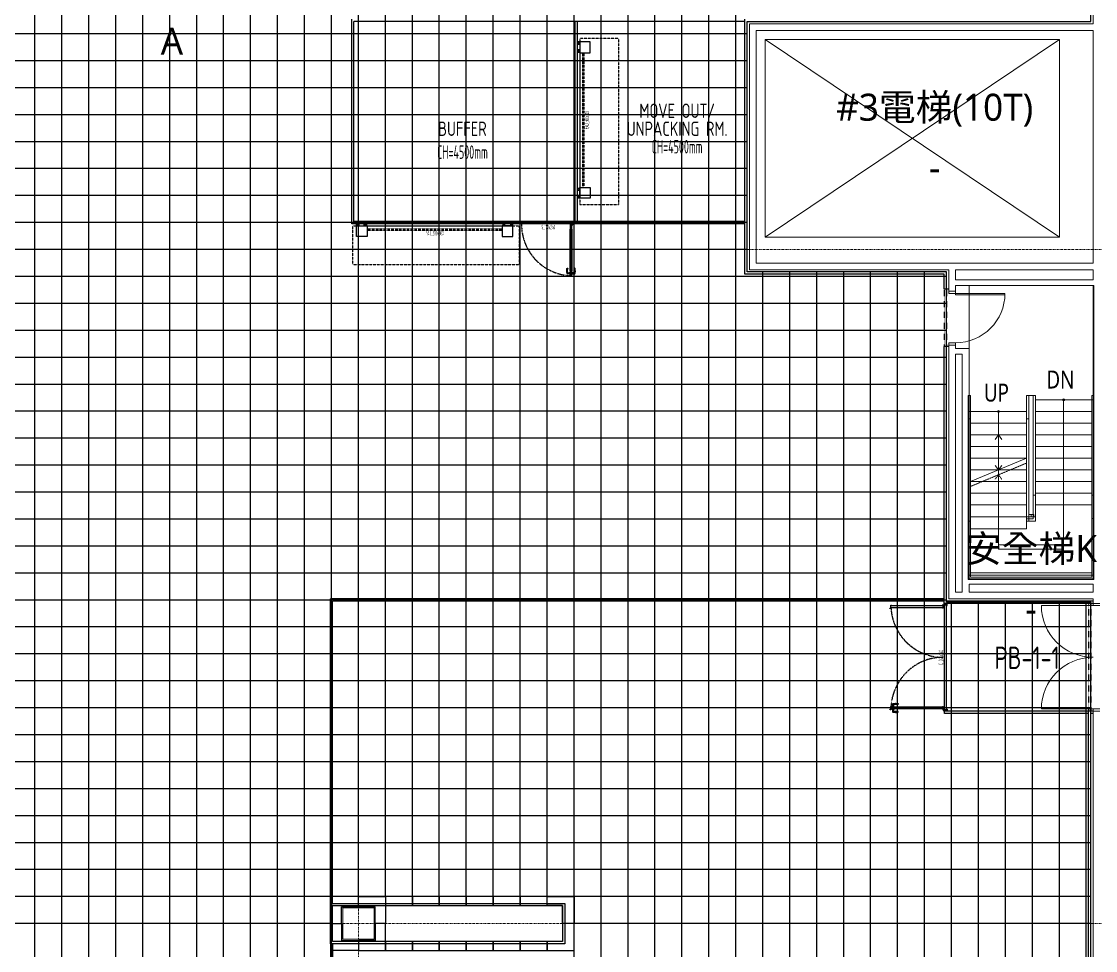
# Model space of a CAD drawing. Extents: x -32000 to 290600, y -96057 to 131250.
# Drawn here: x 219300 to 243205, y 29400 to 50075 of the extents above; entities that cross this region are included whole.
import ezdxf
from ezdxf.enums import TextEntityAlignment as Align

# ---------------------------------------------------------------- set-up
doc = ezdxf.new("R2010")
doc.units = 0
for name, pattern in [('H12PL3$0$JJP_三點線', [0.9, 0.3, -0.15, 0, -0.15, 0, -0.15, 0, -0.15]), ('H12PL3$0$JJP_虛線(退縮線、投影線、地下室範圍、非屬本工程、圖面分區)', [0.45, 0.3, -0.15]), ('H12PL3$0$虛線', [0.846667, 0.423333, -0.423333]), ('XFDP30$0$HIDDEN', [0.3, 0.2, -0.1]), ('XFDP30$0$HIDDEN2', [0.1875, 0.125, -0.0625])]:
    doc.linetypes.add(name, pattern=pattern)
for name, color, linetype in [('H12PL3$0$A-OBJE-2D', 252, 'Continuous'), ('H12PL3$0$A-STRS', 252, 'Continuous'), ('H12PL3$0$A-TEXT', 252, 'Continuous'), ('H12PL3$0$A-WALL-IN', 252, 'Continuous'), ('H12PL3$0$A-ZONE', 252, 'Continuous'), ('H12PL3$0$Door', 252, 'Continuous'), ('H12PL3$0$S-COL', 252, 'Continuous'), ('H12PL3$0$S-GRID', 252, 'Continuous'), ('H12PL3$0$S-SLAB-SHOW', 252, 'Continuous'), ('XFDP30$0$A-CR-TT2', 9, 'Continuous'), ('XFDP30$0$A-CR-TXT', 9, 'Continuous'), ('XFDP30$0$A-Door (50K)', 9, 'Continuous'), ('XFDP30$0$A-Door (8K)', 9, 'Continuous'), ('XFDP30$0$A-Door-Col', 9, 'Continuous'), ('XFDP30$0$A-W-P1S (50K)', 9, 'Continuous'), ('XFDP30$0$A-W-P1S (8K)', 9, 'Continuous'), ('XFDP30$0$A-W-P2D (50K)', 9, 'Continuous'), ('XFDP30$0$A-W-P2D (8K)', 9, 'Continuous'), ('XFDR30-50K$0$A-R-Plan', 9, 'Continuous'), ('XFDR30-50K$0$A-R-Plan (8K_Abnormal)', 9, 'Continuous')]:
    doc.layers.add(name, color=color, linetype=linetype)
doc.styles.add('H12PL3$0$Standard', font='', dxfattribs={"width": 0.8})
doc.styles.add('XFDP30$0$AA-TXT', font='isocp.shx', dxfattribs={"width": 0.8, "bigfont": 'china.shx'})
doc.styles.get('H12PL3$0$Standard').set_extended_font_data('Microsoft JhengHei')

# ---------------------------------------------------------------- blocks, each defined once
blk = doc.blocks.new('XFDP30$0$Door-D240')
for p, q in [((10, 119), (10.8, 119)), ((10, 114.1), (10, 119)), ((10.8, 114.1), (10, 114.1)), ((10.8, 119), (10.8, 114.1)), ((10.8, 117.7), (14.8, 117.7)), ((14.8, 115.5), (10.8, 115.5)), ((14.8, 117.7), (16.2, 117.6))]:
    blk.add_line(p, q)
for points in [[(4.1, 121.6), (4.1, 123.4), (4.1, 121.6), (10.7, 121.6), (10.7, 121.5), (10.3, 121.5), (10.3, 120.4, -0.414214), (10.2, 120.3), (10, 120.3), (10, 120.4), (10.1, 120.4), (10.1, 121.4), (10, 121.4), (10, 5.5), (10.1, 5.5), (10.1, 6.5), (10, 6.5), (10, 6.6), (10.2, 6.6, -0.414214), (10.3, 6.5), (10.3, 5.4, -0.414214), (10.2, 5.3), (4.8, 5.3, -0.414214), (4.7, 5.4), (4.7, 6.5, -0.414214), (4.8, 6.6), (5, 6.6), (5, 6.5), (4.9, 6.5), (4.9, 5.5), (5, 5.5), (5, 121.4), (4.9, 121.4), (4.9, 120.4), (5, 120.4), (5, 120.3), (4.8, 120.3, -0.414214), (4.7, 120.4), (4.7, 121.4), (3.9, 121.4, -0.414214), (3.9, 121.4), (3.9, 123.6, -0.414214), (3.9, 123.7), (4.7, 123.7), (4.7, 123.4), (4.1, 123.4)], [(229.1, 121.6), (229.1, 123.4), (229.1, 121.6), (235.7, 121.6), (235.7, 121.5), (235.3, 121.5), (235.3, 120.4, -0.414214), (235.2, 120.3), (235, 120.3), (235, 120.4), (235.1, 120.4), (235.1, 121.4), (235, 121.4), (235, 5.5), (235.1, 5.5), (235.1, 6.5), (235, 6.5), (235, 6.6), (235.2, 6.6, -0.414214), (235.3, 6.5), (235.3, 5.4, -0.414214), (235.2, 5.3), (229.8, 5.3, -0.414214), (229.7, 5.4), (229.7, 6.5, -0.414214), (229.8, 6.6), (230, 6.6), (230, 6.5), (229.9, 6.5), (229.9, 5.5), (230, 5.5), (230, 121.4), (229.9, 121.4), (229.9, 120.4), (230, 120.4), (230, 120.3), (229.8, 120.3, -0.414214), (229.7, 120.4), (229.7, 121.4), (228.9, 121.4, -0.414214), (228.9, 121.4), (228.9, 123.6, -0.414214), (228.9, 123.7), (229.7, 123.7), (229.7, 123.4), (229.1, 123.4)], [(4.2, 117.7), (0.2, 117.7), (-1.2, 117.6, 0.327495), (-2, 116.9, 0.089847), (-2.2, 106.2, 1.144881), (-0.3, 106.6, -0.137079), (-0.3, 114.9, -0.349357), (0.2, 115.5), (4.2, 115.5)], [(4.7, -2.1, 0.306748), (4.5, -1.7), (4.1, -1.7, 0.306748), (3.9, -2.1), (4, -2.1, -0.414214), (4.1, -2.2), (4.1, -2.2), (4, -2.2), (4, -2.9), (4.6, -2.9), (4.6, -2.2), (4.5, -2.2), (4.5, -2.2, -0.414214), (4.6, -2.1), (4.7, -2.1), (4.8, -2.1, -0.414214), (5, -2.3), (5, -2.9, -0.320245), (4.7, -3.4), (3, -4), (0.6, -4, -0.414214), (0, -3.4), (0, 3.4, -0.414214), (0.6, 4), (3, 4), (3, 0), (3, -1.4, 0.414214), (3.7, -2.1), (3.9, -2.1)], [(235.3, -2.1, -0.306748), (235.5, -1.7), (235.9, -1.7, -0.306748), (236.1, -2.1), (236, -2.1, 0.414214), (235.9, -2.2), (235.9, -2.2), (236, -2.2), (236, -2.9), (235.4, -2.9), (235.4, -2.2), (235.5, -2.2), (235.5, -2.2, 0.414214), (235.4, -2.1), (235.3, -2.1), (235.2, -2.1, 0.414214), (235, -2.3), (235, -2.9, 0.320245), (235.3, -3.4), (237, -4), (239.4, -4, 0.414214), (240, -3.4), (240, 3.4, 0.414214), (239.4, 4), (237, 4), (237, 0), (237, -1.4, -0.414214), (236.3, -2.1), (236.1, -2.1)]]:
    blk.add_lwpolyline(points, format="xyb")
blk.add_lwpolyline([(5, 114.1), (5, 119), (4.2, 119), (4.2, 114.1)], close=True)
at = {"ltscale": 500}
for points in [[(3.3, 0.1), (3.3, 4.6), (3, 4.6), (3, 0.1)], [(8.5, 5.3), (4, 5.3), (4, 5.5), (8.5, 5.5)], [(231.5, 5.3), (236, 5.3), (236, 5.5), (231.5, 5.5)], [(236.7, 0.1), (236.7, 4.6), (237, 4.6), (237, 0.1)]]:
    blk.add_lwpolyline(points, close=True, dxfattribs=at)
at = {"linetype": 'XFDP30$0$HIDDEN', "ltscale": 0.1}
for centre, start, end in [((3.5, 5.1), 0, 85.9993), ((236.5, 5.1), 94.0007, 180)]:
    blk.add_arc(centre, 116.5, start, end, dxfattribs=at)
at = {"extrusion": (0, 0, -1)}
for centre, major_axis, start_param, end_param in [((14.7, 114.9), (0.417, 0.417), -0.669314, 0.675093), ((16.2, 106.3), (0.707, 0.707), 0.872811, 4.284184), ((0.4, 110.8), (10.9, 10.9), 0.51383, 1.058752), ((16.1, 116.7), (-0.624, 0.624), 0.866962, 2.13291), ((-12.5, 110.9), (21.3, 21.3), 0.585307, 0.943734)]:
    blk.add_ellipse(centre, major_axis=major_axis, ratio=1, start_param=start_param, end_param=end_param, dxfattribs=at)
at = {"ltscale": 500, "extrusion": (0, 0, -1)}
blk.add_ellipse((3.5, 5.1), major_axis=(0.495, 0.495), ratio=1, start_param=3.926991, end_param=10.210176, dxfattribs=at)
at = {"ltscale": 500}
blk.add_ellipse((236.5, 5.1), major_axis=(-0.495, 0.495), ratio=1, start_param=3.926991, end_param=10.210176, dxfattribs=at)
at = {"color": 9, "style": 'XFDP30$0$AA-TXT', "width": 0.45}
blk.add_attdef('240X240', text='', height=10, dxfattribs=at).set_placement((120, 10.1), align=Align.MIDDLE_CENTER)
blk = doc.blocks.new('XFDP30$0$GAD2205')
blk.add_lwpolyline([(0, 1), (0, 1), (-18, 1, -0.414214), (-18, 2), (-18, 3, -0.414214), (-18, 3), (-14, 3, 0.414214), (-13, 4), (-13, 4, 0.414214), (-14, 4), (-18, 4, -0.414214), (-18, 5), (-18, 12, -0.414214), (-18, 12), (-18, 12, 0.414214), (-18, 12), (-18, 14, 0.72636), (-19, 14), (-19, 13, 0.158507), (-19, 13), (-19, 0, 0.414214), (-19, 0), (19, 0, 0.414214), (19, 0), (19, 13, 0.158507), (19, 13), (19, 14, 0.72636), (18, 14), (18, 12, 0.414214), (18, 12, -0.414214), (18, 12), (18, 5, -0.414214), (18, 4), (14, 4, 0.414214), (13, 4), (13, 4, 0.414214), (14, 3), (18, 3, -0.414214), (18, 3), (18, 2, -0.414214), (18, 1), (0, 1)], format="xyb", close=True)
blk = doc.blocks.new('XFDP30$0$Door-S120')
for p, q in [((8.8, 110.4), (8.8, 115.3)), ((8.8, 115.3), (9.6, 115.3)), ((9.6, 110.4), (8.8, 110.4)), ((9.6, 115.3), (9.6, 110.4)), ((9.6, 114), (13.6, 114)), ((13.5, 111.8), (9.6, 111.8)), ((13.6, 114), (15, 113.9))]:
    blk.add_line(p, q)
blk.add_lwpolyline([(4, 114), (0, 114), (-1.4, 113.9, 0.327495), (-2.2, 113.2, 0.089847), (-2.4, 102.5, 1.144881), (-0.5, 102.9, -0.137079), (-0.5, 111.3, -0.349357), (0, 111.8), (4, 111.8)], format="xyb")
blk.add_lwpolyline([(4.8, 110.4), (4.8, 115.3), (4, 115.3), (4, 110.4)], close=True)
at = {"ltscale": 5}
for points in [[(8.8, 107.8), (8.8, 117.9), (4.8, 117.9), (4.8, 107.8)], [(5, 107.5), (5, 14.8), (5, 14.8), (5, 107.5)], [(8.6, 14.8), (8.5, 14.8), (8.5, 107.5), (8.6, 107.5)], [(8.8, 4.3), (8.8, 14.4), (4.8, 14.4), (4.8, 4.3)]]:
    blk.add_lwpolyline(points, close=True, dxfattribs=at)
blk.add_lwpolyline([(4.8, 107.9), (4.8, 106.7, 0.158507), (4.9, 106.7), (4.9, 106.5, 0.72636), (5, 106.6), (5, 106.7, 0.414214), (5, 106.7, -0.414214), (4.9, 106.8), (4.9, 107.5, -0.414214), (5, 107.5), (5.4, 107.5, 0.414214), (5.4, 107.5), (5.4, 107.6, 0.414214), (5.4, 107.6), (5, 107.6, -0.414214), (4.9, 107.6), (4.9, 107.8, -0.414214), (5, 107.8), (6.8, 107.8), (6.8, 107.8), (6.8, 107.8), (8.6, 107.8, -0.414214), (8.6, 107.8), (8.6, 107.6, -0.414214), (8.6, 107.6), (8.2, 107.6, 0.414214), (8.1, 107.6), (8.1, 107.5, 0.414214), (8.2, 107.5), (8.6, 107.5, -0.414214), (8.6, 107.5), (8.6, 106.8, -0.414214), (8.6, 106.7), (8.6, 106.7, 0.414214), (8.6, 106.7), (8.6, 106.6, 0.72636), (8.6, 106.5), (8.7, 106.7, 0.158507), (8.7, 106.7), (8.7, 107.9, 0.414214), (8.7, 107.9), (4.9, 107.9, 0.414214)], format="xyb", close=True, dxfattribs=at)
at = {"ltscale": 500}
for points in [[(3.2, -0.6), (3.2, 3.9), (3, 3.9), (3, -0.6)], [(8.5, 4.8), (4, 4.8), (4, 4.6), (8.5, 4.6)]]:
    blk.add_lwpolyline(points, close=True, dxfattribs=at)
at = {"linetype": 'XFDP30$0$HIDDEN', "ltscale": 0.1}
blk.add_arc((3.4, 4.4), 113.6, 0, 86.7594, dxfattribs=at)
at = {"extrusion": (0, 0, -1)}
for centre, major_axis, start_param, end_param in [((13.5, 111.2), (-0.417, 0.417), 0.901482, 2.245889), ((15, 102.6), (0.707, 0.707), 0.872811, 4.284184), ((-0.8, 107.1), (10.9, 10.9), 0.51383, 1.058752), ((14.9, 113), (-0.624, 0.624), 0.866962, 2.13291), ((-13.8, 107.3), (21.3, 21.3), 0.585307, 0.943734)]:
    blk.add_ellipse(centre, major_axis=major_axis, ratio=1, start_param=start_param, end_param=end_param, dxfattribs=at)
at = {"ltscale": 500, "extrusion": (0, 0, -1)}
blk.add_ellipse((3.4, 4.4), major_axis=(-0.495, 0.495), ratio=1, start_param=5.497787, end_param=11.780972, dxfattribs=at)
at = {"ltscale": 5, "xscale": 0.1000000000058208, "yscale": 0.1000000000058208, "zscale": 0.1000000000058208}
blk.add_blockref('XFDP30$0$GAD2205', (6.8, 14.3), dxfattribs=at)
at = {"color": 9, "style": 'XFDP30$0$AA-TXT', "width": 0.45}
blk.add_attdef('120X240', text='', height=10, dxfattribs=at).set_placement((57.5, 10), align=Align.MIDDLE_CENTER)
blk = doc.blocks.new('XFDP30$0$High-speed Turbo_300x000')
at = {"layer": 'XFDP30$0$A-Door-Col'}
h = blk.add_hatch(dxfattribs=at)
h.set_pattern_fill('ANSI33', color=256, scale=0.5, style=0)
h.set_pattern_definition([(45, (-7.8503, 41.1287), (-2.24506, 2.24506), []), (45, (-5.6053, 41.1287), (-2.24506, 2.24506), [1.5875, -0.79375])])
h.paths.add_polyline_path([(-24, 5), (-19, 5), (-19, 0), (-24, 0)])
h = blk.add_hatch(dxfattribs=at)
h.set_pattern_fill('ANSI33', color=256, scale=0.5, style=0)
h.set_pattern_definition([(45, (9.6497, 41.1277), (-2.24506, 2.24506), []), (45, (11.8947, 41.1277), (-2.24506, 2.24506), [1.5875, -0.79375])])
h.paths.add_polyline_path([(-6.5, 5), (-1.5, 5), (-1.5, 0), (-6.5, 0)])
h = blk.add_hatch(dxfattribs=at)
h.set_pattern_fill('ANSI33', color=256, scale=0.5, style=0)
h.set_pattern_definition([(135, (290.3503, 41.1277), (2.24506, 2.24506), []), (135, (288.1053, 41.1277), (2.24506, 2.24506), [1.5875, -0.79375])])
h.paths.add_polyline_path([(306.5, 5), (301.5, 5), (301.5, 0), (306.5, 0)])
h = blk.add_hatch(dxfattribs=at)
h.set_pattern_fill('ANSI33', color=256, scale=0.5, style=0)
h.set_pattern_definition([(135, (307.8503, 41.1287), (2.24506, 2.24506), []), (135, (305.6053, 41.1287), (2.24506, 2.24506), [1.5875, -0.79375])])
h.paths.add_polyline_path([(324, 5), (319, 5), (319, 0), (324, 0)])
at = {"color": 1, "linetype": 'XFDP30$0$HIDDEN2', "ltscale": 0.5}
for p, q in [((-38, 0), (-38, -86)), ((332, 0), (-38, 0)), ((332, -86), (332, 0)), ((332, -86), (-38, -86))]:
    blk.add_line(p, q, dxfattribs=at)
at = {"linetype": 'XFDP30$0$HIDDEN2', "ltscale": 0.5}
for p, q in [((300, -6.5), (0, -6.5)), ((300, -9.5), (0, -9.5))]:
    blk.add_line(p, q, dxfattribs=at)
at = {"linetype": 'Continuous'}
for points in [[(0, 0), (0, -23.5), (-24, -23.5), (-24, 0)], [(300, 0), (300, -23.5), (324, -23.5), (324, 0)]]:
    blk.add_lwpolyline(points, close=True, dxfattribs=at)
at = {"layer": 'XFDP30$0$A-Door-Col', "linetype": 'XFDP30$0$HIDDEN2', "ltscale": 0.5}
blk.add_lwpolyline([(-24, 5), (324, 5), (324, 0), (-24, 0)], close=True, dxfattribs=at)
at = {"layer": 'XFDP30$0$A-Door-Col'}
for points in [[(-24, 5), (-19, 5), (-19, 0), (-24, 0)], [(-6.5, 5), (-1.5, 5), (-1.5, 0), (-6.5, 0)], [(306.5, 5), (301.5, 5), (301.5, 0), (306.5, 0)], [(324, 5), (319, 5), (319, 0), (324, 0)]]:
    blk.add_lwpolyline(points, close=True, dxfattribs=at)
at = {"color": 9, "style": 'XFDP30$0$AA-TXT', "width": 0.45}
blk.add_attdef('300X000', text='', height=10, dxfattribs=at).set_placement((150, -16.5), align=Align.MIDDLE)
blk = doc.blocks.new('XFDP30')
at = {"layer": 'XFDP30$0$A-W-P1S (50K)'}
for p, q in [((243101, 50075), (243101, 58800)), ((235400, 44450), (235400, 50125)), ((235450, 44500), (235450, 50075)), ((235450, 50075), (243101, 50075)), ((239890, 44500), (235450, 44500)), ((239890, 44115), (239890, 44500)), ((239840, 44450), (235400, 44450)), ((239840, 44115), (239840, 44450)), ((239939, 44115), (239840, 44115)), ((239939, 42845), (239840, 42845)), ((239840, 38400), (239840, 42845)), ((239890, 38400), (239890, 42845))]:
    blk.add_line(p, q, dxfattribs=at)
at = {"layer": 'XFDP30$0$A-W-P1S (50K)', "linetype": 'XFDP30$0$HIDDEN2'}
for p, q in [((239840, 44115), (239840, 42845)), ((239890, 44115), (239890, 42845))]:
    blk.add_line(p, q, dxfattribs=at)
at = {"layer": 'XFDP30$0$A-W-P1S (8K)'}
for p, q in [((239840, 37125), (239840, 38400)), ((239890, 38400), (239840, 38400)), ((239890, 37175), (239890, 38400)), ((243150, 37125), (239840, 37125)), ((239841, 34675), (239841, 37125)), ((243150, 37175), (239890, 37175)), ((239891, 34725), (239891, 37125)), ((243051, 34675), (239841, 34675)), ((243051, 34725), (239891, 34725)), ((243051, 25100), (243051, 34725)), ((243150, 34725), (243051, 34725)), ((243101, 25100), (243101, 34675)), ((243150, 34675), (243101, 34675))]:
    blk.add_line(p, q, dxfattribs=at)
at = {"layer": 'XFDP30$0$A-W-P1S (8K)', "linetype": 'XFDP30$0$HIDDEN2'}
for p, q in [((243051, 37125), (243051, 34725)), ((243101, 37125), (243101, 34725))]:
    blk.add_line(p, q, dxfattribs=at)
at = {"layer": 'XFDP30$0$A-W-P1S (8K)'}
for points in [[(226175, 30450), (231390, 30450), (231390, 29550), (226175, 29550)], [(226225, 30400), (231340, 30400), (231340, 29600), (226225, 29600)]]:
    blk.add_lwpolyline(points, close=True, dxfattribs=at)
at = {"layer": 'XFDP30$0$A-W-P2D (50K)'}
for p, q in [((226650, 45575), (226650, 50125)), ((226700, 45625), (226700, 50075)), ((235400, 50075), (226700, 50075)), ((231625, 45625), (231625, 50075)), ((231675, 45625), (231675, 50075)), ((235400, 45575), (226650, 45575)), ((235400, 45625), (226700, 45625))]:
    blk.add_line(p, q, dxfattribs=at)
at = {"layer": 'XFDP30$0$A-W-P2D (8K)'}
for p, q in [((239840, 37225), (226175, 37225)), ((226175, 30450), (226175, 37225)), ((239840, 37175), (226225, 37175)), ((226225, 30450), (226225, 37175)), ((226175, 29550), (226175, 28825)), ((226225, 29550), (226225, 28775))]:
    blk.add_line(p, q, dxfattribs=at)
at = {"layer": 'XFDP30$0$A-Door (50K)', "xscale": 10, "yscale": 10, "zscale": 10, "rotation": 90.00000000000001}
blk.add_blockref('XFDP30$0$High-speed Turbo_300x000', (231725, 46380), dxfattribs=at).add_auto_attribs({'300X000': 'FAU_300x300'})
at = {"layer": 'XFDP30$0$A-Door (50K)'}
ref = blk.add_blockref('XFDP30$0$High-speed Turbo_300x000', (229995, 45525), dxfattribs=dict(at, xscale=-10, yscale=10, zscale=10))
ref.add_attrib('300X000', 'FAU_300x300', dxfattribs={"layer": '0', "color": 9, "height": 100, "rotation": 180, "style": 'XFDP30$0$AA-TXT', "text_generation_flag": 6, "width": 0.45}).set_placement((228495, 45360), align=Align.MIDDLE)
ref = blk.add_blockref('XFDP30$0$Door-S120', (231600, 45600, 0), dxfattribs=dict(at, xscale=10, yscale=10, zscale=10, rotation=180))
ref.add_attrib('120X240', 'S_120x240', dxfattribs={"layer": '0', "color": 9, "height": 100, "rotation": 180, "style": 'XFDP30$0$AA-TXT', "text_generation_flag": 6, "width": 0.45}).set_placement((231025, 45500, 0), align=Align.MIDDLE_CENTER)
at = {"layer": 'XFDP30$0$A-Door (8K)', "xscale": 10, "yscale": 10, "zscale": 10, "rotation": 90}
blk.add_blockref('XFDP30$0$Door-D240', (239866, 34725), dxfattribs=at).add_auto_attribs({'240X240': 'D_240x240'})
at = {"layer": 'XFDP30$0$A-CR-TT2', "style": 'XFDP30$0$AA-TXT', "width": 0.6}
for p in [(233893, 47288), (229115, 47168)]:
    blk.add_text('CH=4500mm', height=300, dxfattribs=at).set_placement(p, align=Align.MIDDLE)
at = {"layer": 'XFDP30$0$A-CR-TXT', "style": 'XFDP30$0$AA-TXT', "width": 0.8}
for s, p in [('MOVE OUT/', (233893, 48088)), ('UNPACKING RM.', (233893, 47688))]:
    blk.add_text(s, height=320, dxfattribs=at).set_placement(p, align=Align.MIDDLE_CENTER)
for s, height, p in [('BUFFER', 320, (229115, 47688)), ('PB-1-1', 500, (241681, 35914))]:
    blk.add_text(s, height=height, dxfattribs=at).set_placement(p, align=Align.MIDDLE)
blk = doc.blocks.new('H12PL3')
at = {"layer": 'H12PL3$0$A-OBJE-2D', "lineweight": 0}
for p, q in [((235850, 45275), (242400, 49675)), ((235850, 49675), (242400, 45275)), ((235850, 45275), (235850, 49675)), ((235850, 49675), (242400, 49675)), ((242400, 49675), (242400, 45275)), ((235650, 48975), (235650, 45975)), ((242400, 45275), (235850, 45275))]:
    blk.add_line(p, q, dxfattribs=at)
at = {"layer": 'H12PL3$0$A-STRS', "lineweight": 0}
for p, q in [((240370, 41755), (240370, 41395)), ((240420, 41755), (240370, 41755)), ((240420, 41395), (240420, 41755)), ((241670, 41755), (241670, 41395)), ((241720, 41755), (241670, 41755)), ((241720, 41395), (241720, 41755)), ((241870, 41755), (241820, 41755)), ((241820, 41755), (241820, 41655)), ((241820, 41655), (241820, 39835)), ((241870, 41655), (241870, 41755)), ((241870, 39835), (241870, 41655)), ((243120, 41655), (241870, 41655)), ((241870, 41655), (241870, 41395)), ((242495, 41395), (242495, 41655)), ((243170, 41755), (243120, 41755)), ((243120, 41755), (243120, 41655)), ((243120, 41655), (243120, 39835)), ((243120, 41395), (243120, 41655)), ((243170, 41655), (243170, 41755)), ((243170, 39835), (243170, 41655)), ((240370, 41395), (240370, 39814.2)), ((240420, 39835), (240420, 41395)), ((241670, 41395), (240420, 41395)), ((240420, 41395), (240420, 41135)), ((241045, 41395), (241045, 41135)), ((241670, 41395), (241670, 40355)), ((241670, 41135), (241670, 41395)), ((241720, 40375.8), (241720, 41395)), ((243120, 41395), (241870, 41395)), ((241870, 41395), (241870, 41135)), ((241870, 41395), (243120, 41395)), ((242495, 39835), (242495, 41395)), ((243120, 41135), (243120, 41395)), ((240370, 41235), (240370, 40875)), ((240420, 41235), (240370, 41235)), ((240420, 40875), (240420, 41235)), ((240420, 41135), (241670, 41135)), ((241670, 41135), (240420, 41135)), ((240420, 41135), (240420, 40875)), ((241045, 41135), (241045, 40095)), ((241670, 41235), (241670, 40875)), ((241720, 41235), (241670, 41235)), ((241670, 40875), (241670, 41135)), ((241720, 40875), (241720, 41235)), ((243120, 41135), (241870, 41135)), ((241870, 41135), (241870, 40875)), ((241870, 41135), (243120, 41135)), ((243120, 40875), (243120, 41135)), ((240370, 40875), (240370, 39055)), ((240420, 39055), (240420, 40875)), ((241670, 40875), (240420, 40875)), ((240420, 40875), (240420, 40615)), ((240420, 40875), (241670, 40875)), ((241670, 40875), (240420, 40875)), ((240420, 40875), (240420, 40615)), ((241045, 40875), (240970, 40775)), ((241045, 40875), (241045, 40615)), ((241120, 40775), (241045, 40875)), ((241670, 40875), (241670, 39055)), ((241670, 40615), (241670, 40875)), ((241670, 40615), (241670, 40875)), ((241720, 39055), (241720, 40875)), ((243120, 40875), (241870, 40875)), ((241870, 40875), (241870, 40615)), ((241870, 40875), (243120, 40875)), ((243120, 40615), (243120, 40875)), ((240420, 40615), (241670, 40615)), ((241670, 40615), (240420, 40615)), ((240420, 40615), (240420, 40355)), ((240420, 40615), (241670, 40615)), ((241670, 40615), (240420, 40615)), ((240420, 40615), (240420, 40355)), ((241045, 40615), (241045, 39055)), ((241670, 40355), (241670, 40615)), ((241670, 40355), (241670, 40615)), ((243120, 40615), (241870, 40615)), ((241870, 40615), (241870, 40355)), ((241870, 40615), (243120, 40615)), ((243120, 40355), (243120, 40615)), ((240420, 40355), (241670, 40355)), ((241670, 40355), (240420, 40355)), ((240420, 40355), (240420, 40095)), ((240420, 40355), (241670, 40355)), ((241670, 40355), (240420, 40355)), ((240420, 40355), (240420, 40095)), ((241670, 40355), (240420, 39835)), ((240970, 40195), (241045, 40095)), ((241045, 40095), (241120, 40195)), ((241670, 40095), (241670, 40355)), ((243120, 40355), (241870, 40355)), ((241870, 40355), (241870, 40095)), ((241870, 40355), (243120, 40355)), ((243120, 40095), (243120, 40355)), ((240420, 40095), (241670, 40095)), ((241670, 40095), (240420, 40095)), ((240420, 40095), (240420, 39835)), ((240420, 40095), (241045, 40095)), ((241045, 40095), (240420, 40095)), ((240420, 40095), (240420, 39835)), ((241670, 39835), (241670, 40095)), ((241870, 40095), (241870, 39835)), ((243120, 40095), (241870, 40095)), ((241870, 40095), (243120, 40095)), ((243120, 39835), (243120, 40095)), ((240420, 39835), (241670, 39835)), ((241670, 39835), (240420, 39835)), ((240420, 39835), (240420, 39575)), ((241670, 39575), (241670, 39835)), ((241820, 39835), (241820, 39535)), ((241870, 39535), (241870, 39835)), ((243120, 39835), (241870, 39835)), ((241870, 39835), (241870, 38955)), ((243120, 39835), (241870, 39835)), ((241870, 39835), (241870, 38955)), ((241870, 39835), (243120, 39835)), ((242495, 38330), (242495, 39835)), ((243120, 39835), (243120, 39535)), ((243120, 37705), (243120, 39835)), ((243120, 37705), (243120, 39835)), ((243170, 39535), (243170, 39835)), ((240420, 39575), (241670, 39575)), ((241670, 39575), (240420, 39575)), ((240420, 39575), (240420, 39315)), ((241670, 39315), (241670, 39575)), ((241870, 39535), (241820, 39535)), ((241820, 39535), (241820, 39005)), ((241820, 39535), (241870, 39535)), ((241870, 38955), (241870, 39535)), ((243170, 39535), (243120, 39535)), ((243120, 39535), (243120, 37705)), ((243120, 39535), (243170, 39535)), ((243170, 37655), (243170, 39535)), ((240420, 39315), (241670, 39315)), ((241670, 39315), (240420, 39315)), ((240420, 39315), (240420, 39055)), ((241670, 39055), (241670, 39315)), ((240370, 39055), (240370, 38955)), ((240420, 38955), (240420, 39055)), ((241670, 39055), (240420, 39055)), ((241670, 39055), (240420, 39055)), ((241670, 39055), (240420, 39055)), ((240420, 39055), (241670, 39055)), ((241670, 39055), (240420, 39055)), ((240420, 39055), (240420, 37705)), ((241045, 39055), (241045, 38330)), ((241670, 39055), (241670, 38955)), ((241670, 38955), (241670, 39055)), ((241820, 39005), (241670, 39005)), ((241670, 39005), (241670, 38955)), ((241720, 38955), (241720, 39055)), ((240370, 38955), (240420, 38955)), ((240370, 38955), (240370, 37655)), ((240420, 38955), (240370, 38955)), ((240420, 37705), (240420, 38955)), ((241670, 38782.97), (240420, 38782.97)), ((240420, 38782.97), (240420, 37705)), ((241670, 38955), (241720, 38955)), ((241670, 38955), (241870, 38955)), ((241870, 38955), (241670, 38955)), ((241670, 38955), (241670, 38782.97)), ((241870, 38955), (241670, 38955)), ((241045, 38330), (242495, 38330)), ((240370, 37655), (243170, 37655)), ((243120, 37705), (240420, 37705)), ((240420, 37705), (243120, 37705)), ((240420, 37705), (243120, 37705))]:
    blk.add_line(p, q, dxfattribs=at)
at = {"layer": 'H12PL3$0$A-STRS', "linetype": 'H12PL3$0$JJP_虛線(退縮線、投影線、地下室範圍、非屬本工程、圖面分區)', "lineweight": 0}
for p, q in [((241870, 41755), (241820, 41755)), ((241820, 41755), (241820, 41655)), ((241820, 41655), (241820, 39315)), ((241870, 41655), (241870, 41755)), ((243120, 41655), (241870, 41655)), ((241870, 41655), (241870, 41395)), ((241870, 39315), (241870, 41655)), ((243120, 41655), (241870, 41655)), ((241870, 41655), (241870, 41395)), ((243120, 41655), (241870, 41655)), ((241870, 41655), (241870, 41395)), ((242495, 41395), (242495, 41655)), ((243170, 41755), (243120, 41755)), ((243120, 41755), (243120, 41655)), ((243120, 41395), (243120, 41655)), ((243120, 41655), (243120, 39315)), ((243120, 41395), (243120, 41655)), ((243120, 41395), (243120, 41655)), ((243170, 41655), (243170, 41755)), ((243170, 39315), (243170, 41655)), ((241670, 41395), (240420, 41395)), ((240420, 41395), (240420, 41135)), ((241670, 41395), (241669.98, 41395)), ((241670, 41135), (241670, 41395)), ((241670, 41135), (241670, 41395)), ((243120, 41395), (241870, 41395)), ((241870, 41395), (241870, 41135)), ((241870, 41395), (243120, 41395)), ((241870.02, 41395), (241870, 41395)), ((241870, 41395), (241870, 41135)), ((241870, 41395), (241870.02, 41395)), ((243120, 41395), (241870, 41395)), ((241870, 41395), (241870, 41135)), ((241870, 41395), (243120, 41395)), ((243120, 41395), (241870, 41395)), ((241870, 41395), (241870, 41135)), ((241870, 41395), (243120, 41395)), ((242495, 39315), (242495, 41395)), ((243120, 41135), (243120, 41395)), ((243120, 41135), (243120, 41395)), ((243120, 41135), (243120, 41395)), ((240420, 41135), (241670, 41135)), ((241670, 41135), (240420, 41135)), ((240420, 41135), (240420, 40875)), ((241669.98, 41135), (241670, 41135)), ((241670, 41135), (241669.98, 41135)), ((241670, 40875), (241670, 41135)), ((241670, 40875), (241670, 41135)), ((243120, 41135), (241870, 41135)), ((241870, 41135), (241870, 40875)), ((241870, 41135), (243120, 41135)), ((241870.02, 41135), (241870, 41135)), ((241870, 41135), (241870, 40875)), ((241870, 41135), (241870.02, 41135)), ((243120, 41135), (241870, 41135)), ((241870, 41135), (241870, 40875)), ((241870, 41135), (243120, 41135)), ((243120, 41135), (241870, 41135)), ((241870, 41135), (241870, 40875)), ((241870, 41135), (243120, 41135)), ((243120, 40875), (243120, 41135)), ((243120, 40875), (243120, 41135)), ((243120, 40875), (243120, 41135)), ((241670, 40875), (240420, 40875)), ((240420, 40875), (240420, 40615)), ((240420, 40875), (241670, 40875)), ((241670, 40875), (240420, 40875)), ((240420, 40875), (240420, 40615)), ((241669.98, 40875), (241670, 40875)), ((241670, 40875), (241669.98, 40875)), ((241670, 40615), (241670, 40875)), ((241670, 40615), (241670, 40875)), ((241670, 40615), (241670, 40875)), ((243120, 40875), (241870, 40875)), ((241870, 40875), (241870, 40615)), ((241870, 40875), (243120, 40875)), ((241870.02, 40875), (241870, 40875)), ((241870, 40875), (241870, 40615)), ((241870, 40875), (241870.02, 40875)), ((243120, 40875), (241870, 40875)), ((241870, 40875), (241870, 40615)), ((241870, 40875), (243120, 40875)), ((243120, 40875), (241870, 40875)), ((241870, 40875), (241870, 40615)), ((241870, 40875), (243120, 40875)), ((243120, 40615), (243120, 40875)), ((243120, 40615), (243120, 40875)), ((243120, 40615), (243120, 40875)), ((240420, 40615), (241670, 40615)), ((241670, 40615), (240420, 40615)), ((240420, 40615), (240420, 40355)), ((240420, 40615), (241670, 40615)), ((241670, 40615), (240420, 40615)), ((240420, 40615), (240420, 40355)), ((241669.98, 40615), (241670, 40615)), ((241670, 40615), (241669.98, 40615)), ((241670, 40355), (241670, 40615)), ((241670, 40355), (241670, 40615)), ((241670, 40355), (241670, 40615)), ((243120, 40615), (241870, 40615)), ((241870, 40615), (241870, 40355)), ((241870, 40615), (243120, 40615)), ((241870.02, 40615), (241870, 40615)), ((241870, 40615), (241870, 40438.2)), ((241870, 40615), (241870.02, 40615)), ((243120, 40615), (241870, 40615)), ((241870, 40615), (241870, 40355)), ((241870, 40615), (243120, 40615)), ((243120, 40615), (241870, 40615)), ((241870, 40615), (241870, 40355)), ((241870, 40615), (243120, 40615)), ((243120, 40355), (243120, 40615)), ((243120, 40355), (243120, 40615)), ((243120, 40355), (243120, 40615)), ((240420, 40355), (241670, 40355)), ((241670, 40355), (240420, 40355)), ((240420, 40355), (240420, 40095)), ((240420, 40355), (241670, 40355)), ((241670, 40355), (240420, 40355)), ((240420, 40355), (240420, 40095)), ((241670, 40246.69), (240420, 39726.69)), ((241669.98, 40355), (241670, 40355)), ((241670, 40355), (241669.98, 40355)), ((241670, 40095), (241670, 40355)), ((241670, 40095), (241670, 40355)), ((241670, 40246.69), (241670, 39055)), ((241670, 40095), (241670, 40246.69)), ((241720, 39105), (241720, 40267.49)), ((243120, 40355), (241870, 40355)), ((241870, 40355), (241870, 40095)), ((241870, 40355), (243120, 40355)), ((243120, 40355), (241870, 40355)), ((241870, 40355), (241870, 40095)), ((241870, 40355), (243120, 40355)), ((243120, 40355), (241870, 40355)), ((241870, 40355), (241870, 40095)), ((241870, 40355), (243120, 40355)), ((243120, 40095), (243120, 40355)), ((243120, 40095), (243120, 40355)), ((243120, 40095), (243120, 40355)), ((240420, 40095), (241670, 40095)), ((241670, 40095), (240420, 40095)), ((240420, 40095), (240420, 39835)), ((240420, 40095), (241045, 40095)), ((241045, 40095), (240420, 40095)), ((240420, 40095), (240420, 39835)), ((241045, 39986.69), (240970, 39886.69)), ((241045, 39986.69), (241045, 39055)), ((241120, 39886.69), (241045, 39986.69)), ((241305.36, 40095), (241670, 40095)), ((241670, 40095), (241305.36, 40095)), ((241305.36, 40095), (241670, 40095)), ((241670, 40095), (241305.36, 40095)), ((241670, 39835), (241670, 40095)), ((241670, 39835), (241670, 40095)), ((241670, 39835), (241670, 40095)), ((243120, 40095), (241870, 40095)), ((241870, 40095), (241870, 39835)), ((241870, 40095), (243120, 40095)), ((243120, 40095), (241870, 40095)), ((241870, 40095), (241870, 39835)), ((241870, 40095), (243120, 40095)), ((243120, 40095), (241870, 40095)), ((241870, 40095), (241870, 39835)), ((241870, 40095), (243120, 40095)), ((243120, 39835), (243120, 40095)), ((243120, 39835), (243120, 40095)), ((243120, 39835), (243120, 40095)), ((240370, 39705.89), (240370, 38955)), ((240420, 39835), (241670, 39835)), ((241670, 39835), (240420, 39835)), ((240420, 39835), (240420, 39575)), ((240420, 38955), (240420, 39726.69)), ((240420, 39726.69), (240420, 39575)), ((240420, 39726.69), (240420, 39575)), ((240680.36, 39835), (241670, 39835)), ((241670, 39835), (240680.36, 39835)), ((240680.36, 39835), (241670, 39835)), ((241670, 39835), (240680.36, 39835)), ((241670, 39575), (241670, 39835)), ((241670, 39575), (241670, 39835)), ((241670, 39575), (241670, 39835)), ((241870, 39835), (243120, 39835)), ((243120, 39835), (241870, 39835)), ((241870, 39835), (241870, 39575)), ((241870, 39835), (243120, 39835)), ((243120, 39835), (241870, 39835)), ((241870, 39835), (241870, 39575)), ((241870, 39835), (243120, 39835)), ((243120, 39575), (243120, 39835)), ((243120, 39575), (243120, 39835)), ((240420, 39575), (241670, 39575)), ((241670, 39575), (240420, 39575)), ((240420, 39575), (240420, 39315)), ((240420, 39575), (241670, 39575)), ((241670, 39575), (240420, 39575)), ((240420, 39575), (240420, 39315)), ((240420, 39575), (241670, 39575)), ((241670, 39575), (240420, 39575)), ((240420, 39575), (240420, 39315)), ((241670, 39315), (241670, 39575)), ((241670, 39315), (241670, 39575)), ((241670, 39315), (241670, 39575)), ((243120, 39575), (241870, 39575)), ((241870, 39575), (241870, 39315)), ((241870, 39575), (243120, 39575)), ((241870, 39575), (241870, 39315)), ((243120, 39575), (241870, 39575)), ((241870, 39575), (243120, 39575)), ((243120, 39315), (243120, 39575)), ((243120, 39315), (243120, 39575)), ((240420, 39315), (241670, 39315)), ((241670, 39315), (240420, 39315)), ((240420, 39315), (240420, 39055)), ((240420, 39315), (241670, 39315)), ((241670, 39315), (240420, 39315)), ((240420, 39315), (240420, 39055)), ((240420, 39315), (241670, 39315)), ((241670, 39315), (240420, 39315)), ((240420, 39315), (240420, 39055)), ((241670, 39055), (241670, 39315)), ((241670, 39055), (241670, 39315)), ((241670, 39055), (241670, 39315)), ((241820, 39315), (241820, 39105)), ((241870, 39055), (241870, 39315)), ((241870, 39315), (243120, 39315)), ((243120, 39315), (241870, 39315)), ((241870, 39315), (241870, 39055)), ((241870, 39315), (243120, 39315)), ((242495, 38430), (242495, 39315)), ((243120, 39315), (243120, 39015)), ((243120, 37805), (243120, 39315)), ((243170, 39015), (243170, 39315)), ((240420, 39055), (241670, 39055)), ((240420, 39055), (241670, 39055)), ((241670, 39055), (240420, 39055)), ((241670, 39055), (240420, 39055)), ((241670, 39055), (240420, 39055)), ((240420, 39055), (241670, 39055)), ((240420, 39055), (240420, 37805)), ((241670, 39055), (240420, 39055)), ((241045, 39055), (241045, 38430)), ((241670, 39055), (241770, 39055)), ((241870, 39055), (241670, 39055)), ((241770, 39105), (241720, 39105)), ((241770, 39055), (241770, 39105)), ((241830, 39105), (241770, 39105)), ((241770, 39105), (241770, 39055)), ((241770, 39055), (241830, 39055)), ((241820, 39105), (241830, 39105)), ((241830, 39055), (241830, 39105)), ((241830, 39105), (241830, 39055)), ((241830, 39055), (241870, 39055)), ((243170, 39015), (243120, 39015)), ((243120, 39015), (243120, 37805)), ((243120, 39015), (243170, 39015)), ((243170, 37755), (243170, 39015)), ((240370, 38955), (240420, 38955)), ((240370, 38955), (240370, 37755)), ((240420, 38955), (240370, 38955)), ((240420, 37805), (240420, 38955)), ((241045, 38430), (242495, 38430)), ((243120, 37805), (240420, 37805)), ((240420, 37805), (243120, 37805)), ((240370, 37755), (243170, 37755))]:
    blk.add_line(p, q, dxfattribs=at)
at = {"layer": 'H12PL3$0$A-STRS', "linetype": 'H12PL3$0$虛線', "lineweight": 0}
for p, q in [((243120, 39315), (241870, 39315)), ((241870, 39315), (241870, 39055)), ((243120, 37805), (243120, 39315)), ((241870, 39055), (241670, 39055)), ((241670, 39055), (241670, 38782.79)), ((241670, 38782.79), (240420, 38782.79)), ((240420, 38782.79), (240420, 37805)), ((240420, 37805), (243120, 37805))]:
    blk.add_line(p, q, dxfattribs=at)
at = {"layer": 'H12PL3$0$A-STRS', "lineweight": 0, "flags": 128}
for points in [[(242470, 41655, 1), (242520, 41655, 1)], [(241020, 41395, 1), (241070, 41395, 1)]]:
    blk.add_lwpolyline(points, format="xyb", close=True, dxfattribs=at)
at = {"layer": 'H12PL3$0$A-WALL-IN', "lineweight": 0}
for p, q in [((240015, 44700), (239940, 44700)), ((240090, 44075), (239940, 44075)), ((240090, 42875), (239940, 42875)), ((243150, 37125), (243150, 37168)), ((243300, 37125), (243150, 37125)), ((243150, 34725), (243150, 34682)), ((243300, 34725), (243150, 34725))]:
    blk.add_line(p, q, dxfattribs=at)
at = {"layer": 'H12PL3$0$A-WALL-IN', "lineweight": 0, "flags": 128}
for points in [[(243150, 60490), (243150, 50025)], [(235500, 50025), (235500, 49875)], [(243150, 50025), (235500, 50025)], [(235500, 49875), (235500, 44700)], [(235650, 44700), (235650, 49875)], [(235650, 49875), (243150, 49875)], [(243150, 49875), (243150, 44700)], [(235500, 44550), (235500, 44700)], [(235500, 44550), (239940, 44550)], [(240015, 44700), (235650, 44700)], [(239940, 44550), (239940, 44075)], [(243150, 44700), (240015, 44700)], [(243150, 44700), (240015, 44700)], [(240090, 44325), (240090, 44550)], [(240090, 44550), (243150, 44550)], [(240090, 44550), (243150, 44550)], [(243150, 44550), (243150, 44325)], [(243150, 44325), (240090, 44325)], [(240090, 44200), (243150, 44200)], [(240090, 44075), (240090, 44200)], [(243150, 44200), (243150, 37675)], [(239940, 42875), (239940, 37225)], [(240090, 42800), (240090, 42875)], [(240240, 42800), (240090, 42800)], [(240390, 42800), (240240, 42800)], [(240390, 37675), (240390, 42800)], [(240090, 42675), (240240, 42675)], [(240090, 37375), (240090, 42675)], [(240240, 42675), (240240, 37375)], [(243150, 37675), (240390, 37675)], [(240390, 37550), (243150, 37550)], [(240390, 37375), (240390, 37550)], [(243150, 37550), (243150, 37375)], [(240240, 37375), (240090, 37375)], [(243150, 37375), (240390, 37375)], [(239940, 37225), (240090, 37225)], [(240090, 37225), (243150, 37225)], [(243150, 37225), (243150, 37125)], [(243150, 34725), (243150, 27350)]]:
    blk.add_lwpolyline(points, dxfattribs=at)
at = {"layer": 'H12PL3$0$Door', "lineweight": 0}
for p, q in [((240090, 44075), (239940, 44075)), ((239940, 44075), (239940, 44025)), ((239940, 44025), (240090, 44025)), ((240090, 44025), (240090, 44075)), ((240090, 44025), (241190, 44025)), ((240090, 43995), (240090, 44025)), ((241190, 43995), (240090, 43995)), ((241190, 44025), (241190, 43995)), ((240090, 42925), (239940, 42925)), ((239940, 42925), (239940, 42875)), ((239940, 42875), (240090, 42875)), ((240090, 42875), (240090, 42925)), ((243150, 37075), (242000, 37075)), ((243150, 37125), (243150, 37168)), ((243150, 37125), (243150, 37168)), ((243150, 37125), (243150, 37075)), ((243300, 37125), (243150, 37125)), ((243300, 37125), (243150, 37125)), ((243300, 37125), (243150, 37125)), ((243150, 37075), (243300, 37075)), ((243150, 34775), (242000, 34775)), ((243300, 34775), (243150, 34775)), ((243150, 34775), (243150, 34725)), ((243150, 34725), (243300, 34725)), ((243300, 34725), (243150, 34725)), ((243300, 34725), (243150, 34725)), ((243150, 34725), (243150, 34682)), ((243150, 34725), (243150, 34682))]:
    blk.add_line(p, q, dxfattribs=at)
for centre, radius, start, end in [((240090, 44025), 1100, 270, 0), ((243150, 37075), 1150, 180, 270), ((243150, 34775), 1150, 90, 180)]:
    blk.add_arc(centre, radius, start, end, dxfattribs=at)
at = {"layer": 'H12PL3$0$S-COL', "lineweight": 0, "flags": 128}
blk.add_lwpolyline([(226450, 29650), (227150, 29650), (227150, 30350), (226450, 30350)], close=True, dxfattribs=at)
at = {"layer": 'H12PL3$0$S-GRID', "linetype": 'H12PL3$0$JJP_三點線', "lineweight": 0}
for p, q in [((226800, 128250), (226800, -28000)), ((235200, 128250), (235200, -28000)), ((-29000, 45000), (289600, 45000)), ((-29000, 30000), (289600, 30000))]:
    blk.add_line(p, q, dxfattribs=at)
at = {"layer": 'H12PL3$0$S-SLAB-SHOW', "lineweight": 0, "flags": 128}
blk.add_lwpolyline([(240390, 41395), (241670, 41395), (241670, 41755), (241870, 41755), (241870, 41655), (243170, 41655), (243170, 44200), (240390, 44200)], close=True, dxfattribs=at)
blk.add_lwpolyline([(240390, 41395), (241670, 41395), (241670, 41755), (241870, 41755), (241870, 41655), (243170, 41655), (243170, 44200), (240390, 44200)], close=True, dxfattribs=at)
blk.add_blockref('XFDP30', (0, 0))
at = {"layer": 'H12PL3$0$A-TEXT', "linetype": 'Continuous', "lineweight": 0, "char_height": 400, "attachment_point": 4, "style": 'H12PL3$0$Standard'}
for s, insert in [('\\A1;DN', (242112.63, 42106.73)), ('\\A1;UP', (240720.44, 41813.68))]:
    blk.add_mtext(s, dxfattribs=dict(at, insert=insert))
at = {"layer": 'H12PL3$0$A-ZONE', "style": 'H12PL3$0$Standard'}
for s, p in [('A', (222648.33, 49935.02)), ('#3電梯(10T)', (239625, 48467.4)), ('-', (239625, 47127.03)), ('安全梯K', (241770, 38643.92)), ('-', (241770, 37302.03))]:
    blk.add_text(s, height=600, dxfattribs=at).set_placement(p, align=Align.TOP_CENTER)
blk = doc.blocks.new('XFDR30-50K')
at = {"layer": 'XFDR30-50K$0$A-R-Plan'}
for p, q in [((219600, 75, 0), (219600, 89925, 0)), ((220200, 75, 0), (220200, 89925, 0)), ((220800, 75, 0), (220800, 89925, 0)), ((221400, 75, 0), (221400, 89925, 0)), ((222000, 75, 0), (222000, 89925, 0)), ((222600, 75, 0), (222600, 89925, 0)), ((223200, 75, 0), (223200, 89925, 0)), ((223800, 75, 0), (223800, 89925, 0)), ((224400, 75, 0), (224400, 89925, 0)), ((225000, 75, 0), (225000, 89925, 0)), ((225600, 75, 0), (225600, 89925, 0)), ((226200, 75, 0), (226200, 89925, 0)), ((231600, 75, 0), (231600, 89925, 0)), ((232200, 75, 0), (232200, 89925, 0)), ((232800, 75, 0), (232800, 89925, 0)), ((233400, 75, 0), (233400, 89925, 0)), ((234000, 75, 0), (234000, 89925, 0)), ((234600, 75, 0), (234600, 89925, 0)), ((235200, 400), (235200, 74400)), ((226800, 30600), (226800, 59400)), ((227400, 30600), (227400, 59400)), ((228000, 30600), (228000, 59400)), ((228600, 30600), (228600, 59400)), ((229200, 30600), (229200, 59400)), ((229800, 30600), (229800, 59400)), ((230400, 30600), (230400, 59400)), ((231000, 30600), (231000, 59400)), ((235450, 44500), (235450, 50075)), ((235450, 49800), (174600, 49800)), ((235450, 49200), (174600, 49200)), ((235450, 48600), (174600, 48600)), ((235450, 48000), (174600, 48000)), ((235450, 47400), (174600, 47400)), ((235450, 46800), (174600, 46800)), ((235450, 46200), (174600, 46200)), ((235450, 45600), (174600, 45600)), ((235450, 45000), (174600, 45000)), ((239890, 44500), (235450, 44500)), ((235800, 75, 0), (235800, 44500)), ((236400, 75, 0), (236400, 44500)), ((237000, 75, 0), (237000, 44500)), ((237600, 75, 0), (237600, 44500)), ((238200, 75, 0), (238200, 44500)), ((238800, 75, 0), (238800, 44500)), ((239400, 75, 0), (239400, 44500)), ((239890, 37150), (239890, 44500)), ((239890, 44400), (174600, 44400)), ((239890, 43800), (174600, 43800)), ((239890, 43200), (174600, 43200)), ((239890, 42600), (174600, 42600)), ((239890, 42000), (174600, 42000)), ((239890, 41400), (174600, 41400)), ((239890, 40800), (174600, 40800)), ((239890, 40200), (174600, 40200)), ((239890, 39600), (174600, 39600)), ((239890, 39000), (174600, 39000)), ((239890, 38400), (174600, 38400)), ((239890, 37800), (174600, 37800)), ((239890, 37200), (174600, 37200)), ((243101, 37150), (239890, 37150)), ((240000, 75, 0), (240000, 37150)), ((240600, 75, 0), (240600, 37150)), ((241200, 75, 0), (241200, 37150)), ((241800, 75, 0), (241800, 37150)), ((242400, 75, 0), (242400, 37150)), ((243000, 75, 0), (243000, 37150)), ((243101, 75, 0), (243101, 37150)), ((243101, 36600), (174600, 36600)), ((243101, 36000), (174600, 36000)), ((243101, 35400), (174600, 35400)), ((243101, 34800), (174600, 34800)), ((243101, 34200), (174600, 34200)), ((243101, 33600), (174600, 33600)), ((243101, 33000), (174600, 33000)), ((243101, 32400), (174600, 32400)), ((243101, 31800), (174600, 31800)), ((243101, 31200), (174600, 31200)), ((243101, 30600), (174600, 30600)), ((226200, 30000), (214800, 30000)), ((243101, 30000), (231600, 30000))]:
    blk.add_line(p, q, dxfattribs=at)
at = {"layer": 'XFDR30-50K$0$A-R-Plan (8K_Abnormal)', "elevation": 0}
for points in [[(226800, 30600), (226200, 30600), (226200, 30000), (226425, 30000), (226425, 30375), (226800, 30375)], [(226800, 30600), (227400, 30600), (227400, 30000), (227175, 30000), (227175, 30375), (226800, 30375)], [(228000, 30600), (227400, 30600), (227400, 30400), (228000, 30400)], [(228600, 30600), (228000, 30600), (228000, 30400), (228600, 30400)], [(229200, 30600), (228600, 30600), (228600, 30400), (229200, 30400)], [(229800, 30600), (229200, 30600), (229200, 30400), (229800, 30400)], [(230400, 30600), (229800, 30600), (229800, 30400), (230400, 30400)], [(231000, 30600), (230400, 30600), (230400, 30400), (231000, 30400)], [(231000, 30600), (231600, 30600), (231600, 30000), (231340, 30000), (231340, 30400), (231000, 30400)], [(226800, 29400), (226200, 29400), (226200, 30000), (226425, 30000), (226425, 29625), (226800, 29625)], [(226800, 29400), (227400, 29400), (227400, 30000), (227175, 30000), (227175, 29625), (226800, 29625)], [(231000, 29400), (231600, 29400), (231600, 30000), (231340, 30000), (231340, 29600), (231000, 29600)], [(228000, 29600), (227400, 29600), (227400, 29400), (228000, 29400)], [(228600, 29600), (228000, 29600), (228000, 29400), (228600, 29400)], [(229200, 29600), (228600, 29600), (228600, 29400), (229200, 29400)], [(229800, 29600), (229200, 29600), (229200, 29400), (229800, 29400)], [(230400, 29600), (229800, 29600), (229800, 29400), (230400, 29400)], [(231000, 29600), (230400, 29600), (230400, 29400), (231000, 29400)]]:
    blk.add_lwpolyline(points, close=True, dxfattribs=at)

msp = doc.modelspace()

# ---------------------------------------------------------------- block references
for name in ['H12PL3', 'XFDR30-50K']:
    msp.add_blockref(name, (0, 0))

doc.saveas('drawing.dxf')
